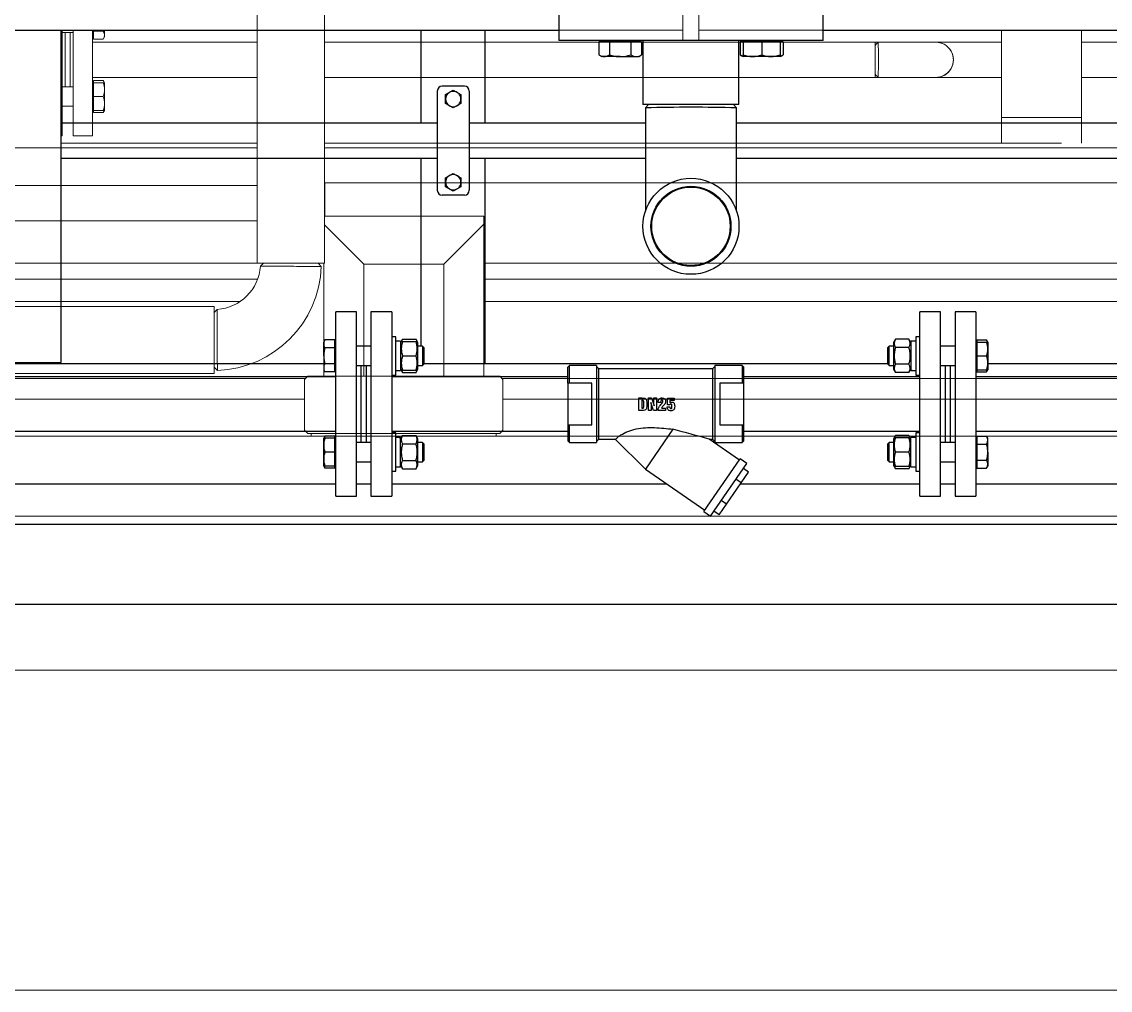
# Model space of a CAD drawing. Extents: x -681219 to -550379, y -242630 to -158199.
# Drawn here: x -643263 to -642582, y -222817 to -222212 of the extents above; entities that cross this region are included whole.
import ezdxf

# ---------------------------------------------------------------- set-up
doc = ezdxf.new("R2010")
doc.units = 0
doc.header["$LTSCALE"] = 1000
doc.layers.get('0').update_dxf_attribs({"linetype": 'CONTINUOUS'})
for name, color, linetype in [('11020100978', 7, 'CONTINUOUS'), ('AAC0603001', 7, 'CONTINUOUS'), ('AAC1606501', 7, 'CONTINUOUS'), ('FAA01201', 7, 'CONTINUOUS'), ('GAB01201', 7, 'CONTINUOUS'), ('GAE01201', 7, 'CONTINUOUS'), ('JX00006683', 7, 'CONTINUOUS'), ('MYGL00710003', 7, 'CONTINUOUS'), ('MYGL00710020', 7, 'CONTINUOUS'), ('MYGL00710021', 7, 'CONTINUOUS'), ('MYGL00710027', 7, 'CONTINUOUS'), ('MYGL00710038', 7, 'CONTINUOUS'), ('MYGL00710039', 7, 'CONTINUOUS'), ('MYGL00710040', 7, 'CONTINUOUS'), ('MYGL011000471', 7, 'CONTINUOUS'), ('MYGL011000481', 7, 'CONTINUOUS'), ('MYGL011004212', 7, 'CONTINUOUS'), ('MYGL01110016', 7, 'CONTINUOUS'), ('MYPH00310273', 7, 'CONTINUOUS'), ('S01021400008', 7, 'CONTINUOUS'), ('S02010301', 7, 'CONTINUOUS'), ('S02010601', 7, 'CONTINUOUS')]:
    doc.layers.add(name, color=color, linetype=linetype)
doc.layers.add('famsun', color=7, linetype='CONTINUOUS', lineweight=0)

# ---------------------------------------------------------------- blocks, each defined once
blk = doc.blocks.new('MYGL007B0001XY_A-MYGL165_1_V_1', base_point=(16242.13, -1235.9))
at = {"color": 0, "linetype": 'ByBlock', "lineweight": -2}
for p, q in [((15806.13, -1378.39), (15806.13, -1175.9)), ((15816.13, -1378.39), (15816.13, -1175.9)), ((16040.13, -1283.9), (16040.13, -1517.9)), ((16082.13, -1517.9), (16082.13, -1283.9)), ((15271.13, -1372.4), (15806.13, -1372.4)), ((15567.13, -1442.9), (15567.13, -1372.4)), ((15617.13, -1372.4), (15617.13, -1442.9)), ((15816.13, -1372.4), (16040.13, -1372.4)), ((16082.13, -1372.4), (17213.13, -1372.4)), ((16177.63, -1372.4), (16177.63, -1376.59)), ((16184.53, -1372.92), (16178.4, -1372.92)), ((16184.53, -1377.93), (16184.53, -1372.4)), ((16185.13, -1372.4), (16185.13, -1438.4)), ((16197.13, -1372.4), (16197.13, -1438.4)), ((16204.13, -1438.4), (16204.13, -1372.4)), ((16204.63, -1372.4), (16204.63, -1445.83)), ((15567.13, -1379.9), (15506.13, -1379.9)), ((15658.18, -1379.9), (15617.13, -1379.9)), ((15694.11, -1379.9), (15658.18, -1379.9)), ((15696.13, -1379.9), (15694.11, -1379.9)), ((15696.13, -1401.9), (15696.13, -1379.9)), ((16040.13, -1379.9), (15696.13, -1379.9)), ((16185.13, -1379.9), (16082.13, -1379.9)), ((16177.63, -1376.59), (16178.4, -1377.93)), ((16184.53, -1377.93), (16178.4, -1377.93)), ((16184.53, -1376.22), (16185.13, -1376.22)), ((16197.13, -1373.92), (16204.13, -1373.92)), ((16199.13, -1373.92), (16199.13, -1407.88)), ((16202.13, -1407.88), (16202.13, -1373.92)), ((15696.13, -1381.9), (15696.13, -1399.9)), ((15506.13, -1401.9), (15567.13, -1401.9)), ((15617.13, -1401.9), (15658.18, -1401.9)), ((15658.18, -1401.9), (15694.13, -1401.9)), ((15694.13, -1401.9), (15696.13, -1401.9)), ((15696.13, -1401.9), (16040.13, -1401.9)), ((16082.13, -1401.9), (16185.13, -1401.9)), ((16178.4, -1403.86), (16177.63, -1405.2)), ((16177.63, -1422.55), (16177.63, -1405.2)), ((16177.63, -1405.2), (16184.53, -1405.2)), ((16184.53, -1403.86), (16178.4, -1403.86)), ((16184.53, -1423.89), (16184.53, -1403.86)), ((16185.13, -1405.58), (16184.53, -1405.58)), ((16184.53, -1413.88), (16178.4, -1413.88)), ((16204.13, -1407.88), (16197.13, -1407.88)), ((16197.13, -1419.88), (16204.13, -1419.88)), ((15567.13, -1426.9), (15617.13, -1426.9)), ((16184.53, -1422.55), (16177.63, -1422.55)), ((16177.63, -1422.55), (16178.4, -1423.89)), ((16184.53, -1423.89), (16178.4, -1423.89)), ((16184.53, -1422.18), (16185.13, -1422.18)), ((16185.13, -1438.4), (16197.13, -1438.4)), ((16204.13, -1438.4), (16204.63, -1438.4)), ((16040.13, -1445.83), (14862.13, -1445.83)), ((16040.13, -1442.9), (15579.63, -1442.9)), ((16204.63, -1442.9), (16082.13, -1442.9)), ((17372.13, -1445.83), (16082.13, -1445.83)), ((14862.13, -1467.83), (16040.13, -1467.83)), ((16039.83, -1467.83), (16039.83, -1488.55)), ((16978.13, -1469.4), (16082.13, -1469.4)), ((15940.63, -1488.55), (16040.13, -1488.55)), ((15940.63, -1488.55), (15940.63, -1588.55)), ((15965.63, -1518.55), (15940.63, -1493.55)), ((16040.13, -1494.05), (16015.63, -1518.55)), ((16082.13, -1491.4), (16978.13, -1491.4)), ((15940.63, -1517.9), (15343.13, -1517.9)), ((16015.63, -1518.55), (15965.63, -1518.55)), ((15965.63, -1518.55), (15965.63, -1588.55)), ((16015.63, -1518.55), (16015.63, -1588.55)), ((16082.13, -1517.9), (16040.13, -1517.9)), ((16040.63, -1517.9), (16040.63, -1588.55)), ((16044.16, -1517.9), (16042.16, -1519.96)), ((16078.19, -1517.9), (16044.16, -1517.9)), ((16080.19, -1519.77), (16078.19, -1517.9)), ((16416.46, -1517.9), (16082.13, -1517.9)), ((15940.63, -1527.9), (15343.13, -1527.9)), ((16234.63, -1527.9), (16081.91, -1527.9)), ((15940.63, -1541.9), (15343.13, -1541.9)), ((16234.63, -1541.9), (16092.85, -1541.9)), ((16109.13, -1548.83), (16107.26, -1546.84)), ((16109.13, -1586.9), (16109.13, -1544.9)), ((16416.46, -1544.9), (16109.13, -1544.9)), ((16109.13, -1582.87), (16109.13, -1548.83)), ((16107.07, -1584.87), (16109.13, -1582.87)), ((15343.13, -1589.9), (15929.29, -1589.9)), ((15930.63, -1588.55), (15928.63, -1590.55)), ((15928.63, -1590.55), (15928.63, -1622.24)), ((15930.63, -1588.55), (16050.63, -1588.55)), ((16052.63, -1590.55), (16050.63, -1588.55)), ((16051.97, -1589.9), (16234.63, -1589.9)), ((16052.63, -1622.24), (16052.63, -1590.55)), ((16109.13, -1586.9), (16416.46, -1586.9)), ((15928.63, -1602.9), (15343.13, -1602.9)), ((16234.63, -1602.9), (16052.63, -1602.9)), ((15928.63, -1622.24), (15930.63, -1624.24)), ((15930.63, -1624.24), (16050.63, -1624.24)), ((15932.75, -1624.24), (15932.75, -1625.9)), ((16048.51, -1625.9), (16048.51, -1624.24)), ((16050.63, -1624.24), (16052.63, -1622.24)), ((14502.13, -1625.9), (17982.13, -1625.9)), ((14502.13, -1675.9), (17982.13, -1675.9))]:
    blk.add_line(p, q, dxfattribs=at)
for centre, radius, start, end in [((16182.12, -1375.43), 4.48, 146.04286, 213.96005), ((15658.13, -1390.9), 11, 88.1903, 270), ((15658.18, -1390.9), 11, 90.34408, 271.22844), ((16190.26, -1409.54), 12.63, 159.91615, 200.08553), ((16182.12, -1406.37), 4.48, 146.0398, 164.72262), ((16190.26, -1418.21), 12.63, 159.91441, 200.08391), ((16182.12, -1421.39), 4.48, 193.86573, 213.96005), ((16109.13, -1517.9), 67, 181.75936, 268.23888), ((16109.13, -1517.9), 29, 183.71427, 266.28408)]:
    blk.add_arc(centre, radius, start, end, dxfattribs=at)
for points in [[(16178.26, -1372.4), (16178.31, -1372.57), (16178.35, -1372.75), (16178.4, -1372.92)], [(15696.13, -1381.9), (15695.46, -1381.23), (15694.8, -1380.56), (15694.13, -1379.9)], [(15694.13, -1401.9), (15694.8, -1401.23), (15695.46, -1400.56), (15696.13, -1399.9)]]:
    blk.add_open_spline(points, degree=3, dxfattribs=at)
for points, knots in [([(15694.13, -1401.89), (15694.13, -1401.9), (15694.12, -1401.91), (15694.1, -1401.41), (15694.07, -1399.42), (15694.06, -1397.1), (15694.05, -1395.19), (15694.05, -1393.11), (15694.04, -1390.27), (15694.05, -1386.7), (15694.06, -1383.03), (15694.09, -1380.51), (15694.11, -1379.91), (15694.13, -1379.9)], [0.4977009, 0.4977009, 0.4977009, 0.4977009, 0.4998544, 0.5563683, 0.6247511, 0.6559014, 0.687489, 0.7189922, 0.750173, 0.8113185, 0.8733348, 0.9362286, 1, 1, 1, 1]), ([(16061.13, -1519.9), (16058.76, -1519.9), (16053.93, -1519.93), (16047.62, -1519.95), (16043.22, -1519.96), (16042.16, -1519.96), (16042.16, -1519.96)], [0, 0, 0, 0, 0.0597032, 0.12125, 0.1846385, 0.2492976, 0.2492976, 0.2492976, 0.2492976]), ([(16080.19, -1519.77), (16080.19, -1519.77), (16080.18, -1519.77), (16079.3, -1519.77), (16075.28, -1519.81), (16069.69, -1519.86), (16064.89, -1519.89), (16062.19, -1519.89), (16061.13, -1519.9)], [0.7497163, 0.7497163, 0.7497163, 0.7497163, 0.7499701, 0.8053842, 0.8748381, 0.9316258, 0.9733803, 1, 1, 1, 1]), ([(16107.13, -1565.9), (16107.14, -1564.09), (16107.15, -1559.14), (16107.21, -1552.21), (16107.26, -1547.73), (16107.26, -1546.84), (16107.26, -1546.84), (16107.26, -1546.84)], [0, 0, 0, 0, 0.0456622, 0.1248115, 0.1942662, 0.249783, 0.2498612, 0.2498612, 0.2498612, 0.2498612]), ([(16107.07, -1584.87), (16107.07, -1584.86), (16107.07, -1583.8), (16107.08, -1579.4), (16107.1, -1573.1), (16107.12, -1568.27), (16107.13, -1565.9)], [0.7505246, 0.7505246, 0.7505246, 0.7505246, 0.8153493, 0.8787364, 0.9402873, 1, 1, 1, 1])]:
    blk.add_open_spline(points, degree=3, knots=knots, dxfattribs=at)
blk = doc.blocks.new('SJGL165-F')
at = {"layer": '11020100978', "color": 7, "linetype": 'Continuous'}
for p, q in [((19686.66, -5000.79), (19685.88, -5002.13)), ((19685.88, -5010.8), (19685.88, -5002.13)), ((19692.78, -5000.79), (19686.66, -5000.79)), ((19692.78, -5005.79), (19692.78, -5000.79)), ((19693.38, -5002.5), (19692.78, -5002.5)), ((19715.38, -5004.8), (19706.38, -5004.8)), ((19747.54, -5004.8), (19744.78, -5004.8)), ((19747.54, -5004.8), (19747.54, -5016.8)), ((19748.38, -5005.64), (19747.54, -5004.8)), ((20039.22, -5004.8), (20038.38, -5005.64)), ((20039.22, -5016.8), (20039.22, -5004.8)), ((20041.98, -5004.8), (20039.22, -5004.8)), ((20080.38, -5004.8), (20071.38, -5004.8)), ((20093.98, -5002.5), (20093.38, -5002.5)), ((20093.98, -5000.79), (20100.11, -5000.79)), ((20093.98, -5000.79), (20093.98, -5002.13)), ((20093.98, -5002.13), (20100.11, -5002.13)), ((20093.98, -5002.13), (20093.98, -5010.8)), ((20100.88, -5002.13), (20100.11, -5000.79)), ((20100.11, -5002.13), (20100.88, -5002.13)), ((20100.88, -5002.13), (20100.88, -5019.47)), ((19685.88, -5010.8), (19685.88, -5019.47)), ((19692.78, -5005.79), (19686.66, -5005.79)), ((19692.78, -5015.81), (19692.78, -5005.79)), ((19748.38, -5005.64), (19748.38, -5015.96)), ((20038.38, -5015.96), (20038.38, -5005.64)), ((20093.98, -5010.8), (20100.11, -5010.8)), ((20093.98, -5010.8), (20093.98, -5019.47)), ((19692.78, -5015.81), (19686.66, -5015.81)), ((19692.78, -5020.82), (19692.78, -5015.81)), ((19692.78, -5019.1), (19693.38, -5019.1)), ((19706.38, -5016.8), (19715.38, -5016.8)), ((19744.78, -5016.8), (19747.54, -5016.8)), ((19747.54, -5016.8), (19748.38, -5015.96)), ((20038.38, -5015.96), (20039.22, -5016.8)), ((20039.22, -5016.8), (20041.98, -5016.8)), ((20071.38, -5016.8), (20080.38, -5016.8)), ((20093.38, -5019.1), (20093.98, -5019.1)), ((19685.88, -5019.47), (19686.66, -5020.82)), ((19692.78, -5020.82), (19686.66, -5020.82)), ((20093.98, -5019.47), (20093.98, -5020.82)), ((20093.98, -5019.47), (20100.11, -5019.47)), ((20093.98, -5020.82), (20100.11, -5020.82)), ((20100.11, -5020.82), (20100.88, -5019.47)), ((20100.88, -5019.47), (20100.11, -5019.47)), ((19686.66, -5060.89), (19685.88, -5062.23)), ((19685.88, -5079.58), (19685.88, -5062.23)), ((19685.88, -5062.23), (19686.66, -5062.23)), ((19692.78, -5060.89), (19686.66, -5060.89)), ((19692.78, -5062.23), (19686.66, -5062.23)), ((19692.78, -5062.23), (19692.78, -5060.89)), ((19692.78, -5070.9), (19692.78, -5062.23)), ((19693.38, -5062.6), (19692.78, -5062.6)), ((19715.38, -5064.9), (19706.38, -5064.9)), ((19747.54, -5064.9), (19744.78, -5064.9)), ((19747.54, -5064.9), (19747.54, -5076.9)), ((19748.38, -5065.74), (19747.54, -5064.9)), ((19748.38, -5065.74), (19748.38, -5076.06)), ((20039.22, -5064.9), (20038.38, -5065.74)), ((20038.38, -5076.06), (20038.38, -5065.74)), ((20039.22, -5076.9), (20039.22, -5064.9)), ((20041.98, -5064.9), (20039.22, -5064.9)), ((20080.38, -5064.9), (20071.38, -5064.9)), ((20093.98, -5062.6), (20093.38, -5062.6)), ((20093.98, -5060.89), (20100.11, -5060.89)), ((20093.98, -5060.89), (20093.98, -5065.9)), ((20093.98, -5065.9), (20100.11, -5065.9)), ((20093.98, -5065.9), (20093.98, -5075.91)), ((20100.88, -5062.23), (20100.11, -5060.89)), ((20100.88, -5070.9), (20100.88, -5062.23)), ((19692.78, -5070.9), (19686.66, -5070.9)), ((19692.78, -5079.58), (19692.78, -5070.9)), ((20100.88, -5070.9), (20100.88, -5079.58)), ((19686.66, -5079.58), (19685.88, -5079.58)), ((19685.88, -5079.58), (19686.66, -5080.92)), ((19692.78, -5079.58), (19686.66, -5079.58)), ((19692.78, -5079.2), (19693.38, -5079.2)), ((19692.78, -5080.92), (19692.78, -5079.58)), ((19706.38, -5076.9), (19715.38, -5076.9)), ((19744.78, -5076.9), (19747.54, -5076.9)), ((19747.54, -5076.9), (19748.38, -5076.06)), ((20038.38, -5076.06), (20039.22, -5076.9)), ((20039.22, -5076.9), (20041.98, -5076.9)), ((20071.38, -5076.9), (20080.38, -5076.9)), ((20093.38, -5079.2), (20093.98, -5079.2)), ((20093.98, -5075.91), (20100.11, -5075.91)), ((20093.98, -5075.91), (20093.98, -5080.92)), ((20100.11, -5080.92), (20100.88, -5079.58)), ((19692.78, -5080.92), (19686.66, -5080.92)), ((20093.98, -5080.92), (20100.11, -5080.92))]:
    blk.add_line(p, q, dxfattribs=at)
for centre, radius, start, end in [((19690.37, -5003.29), 4.48, 146.0398, 213.95729), ((20096.39, -5003.29), 4.48, 13.86573, 33.96005), ((20088.25, -5006.46), 12.63, 339.91441, 20.08391), ((20088.25, -5015.14), 12.63, 339.91615, 20.08553), ((19690.37, -5018.31), 4.48, 146.04286, 213.96005), ((20096.39, -5018.31), 4.48, 326.0398, 344.72262), ((19698.52, -5066.57), 12.63, 159.91615, 200.08553), ((19690.37, -5063.39), 4.48, 146.0398, 164.72262), ((20096.39, -5063.39), 4.48, 326.04286, 33.96005), ((19698.52, -5075.24), 12.63, 159.91441, 200.08391), ((19690.37, -5078.42), 4.48, 195.21847, 213.96005), ((20096.39, -5078.42), 4.48, 326.0398, 33.95729)]:
    blk.add_arc(centre, radius, start, end, dxfattribs=at)
for points in [[(19686.66, -5005.79), (19686.42, -5006.6), (19686.23, -5007.42), (19685.96, -5009.1), (19685.88, -5009.95), (19685.88, -5010.8)], [(19685.88, -5010.8), (19685.88, -5011.65), (19685.96, -5012.49), (19686.22, -5014.16), (19686.42, -5014.99), (19686.66, -5015.81)], [(20100.88, -5070.9), (20100.88, -5070.06), (20100.81, -5069.2), (20100.54, -5067.53), (20100.34, -5066.71), (20100.11, -5065.9)], [(20100.11, -5075.91), (20100.34, -5075.1), (20100.54, -5074.26), (20100.81, -5072.59), (20100.88, -5071.75), (20100.88, -5070.9)]]:
    blk.add_open_spline(points, degree=3, knots=[0, 0, 0, 0, 0.5, 0.5, 1, 1, 1, 1], dxfattribs=at)
at = {"layer": 'AAC0603001', "color": 7, "linetype": 'Continuous'}
for p, q in [((19762.1, -4847.59), (19766.88, -4844.83)), ((19762.1, -4850.35), (19762.1, -4847.59)), ((19766.88, -4844.83), (19771.67, -4847.59)), ((19771.67, -4847.59), (19771.67, -4850.35)), ((19762.1, -4853.11), (19762.1, -4850.35)), ((19766.88, -4855.88), (19762.1, -4853.11)), ((19771.67, -4853.11), (19766.88, -4855.88)), ((19771.67, -4850.35), (19771.67, -4853.11)), ((19762.1, -4899.59), (19766.88, -4896.83)), ((19762.1, -4902.35), (19762.1, -4899.59)), ((19762.1, -4905.11), (19762.1, -4902.35)), ((19766.88, -4896.83), (19771.67, -4899.59)), ((19771.67, -4899.59), (19771.67, -4902.35)), ((19771.67, -4902.35), (19771.67, -4905.11)), ((19766.88, -4907.88), (19762.1, -4905.11)), ((19771.67, -4905.11), (19766.88, -4907.88))]:
    blk.add_line(p, q, dxfattribs=at)
for centre, start, end in [((19766.88, -4850.35), 0, 180), ((19766.88, -4850.35), 180, 0), ((19766.88, -4902.35), 0, 180), ((19766.88, -4902.35), 180, 0)]:
    blk.add_arc(centre, 4.78, start, end, dxfattribs=at)
at = {"layer": 'AAC1606501', "color": 7, "linetype": 'Continuous'}
for p, q in [((19864.5, -4814.65), (19857.81, -4814.65)), ((19857.81, -4814.65), (19857.81, -4822.82)), ((19859.94, -4813.85), (19859.94, -4814.65)), ((19864.5, -4814.65), (19864.5, -4822.82)), ((19877.88, -4814.65), (19864.5, -4814.65)), ((19884.56, -4814.65), (19877.88, -4814.65)), ((19877.88, -4814.65), (19877.88, -4822.82)), ((19882.44, -4814.65), (19882.44, -4813.85)), ((19884.56, -4814.65), (19884.56, -4822.82)), ((19947.99, -4814.65), (19946.2, -4814.65)), ((19946.2, -4814.65), (19946.2, -4822.82)), ((19959.58, -4814.65), (19947.99, -4814.65)), ((19947.99, -4814.65), (19947.99, -4822.82)), ((19948.33, -4813.85), (19948.33, -4814.65)), ((19971.16, -4814.65), (19959.58, -4814.65)), ((19959.58, -4814.65), (19959.58, -4822.82)), ((19970.83, -4814.65), (19970.83, -4813.85)), ((19972.95, -4814.65), (19971.16, -4814.65)), ((19971.16, -4814.65), (19971.16, -4822.82)), ((19972.95, -4814.65), (19972.95, -4822.82)), ((19857.81, -4822.82), (19859.61, -4823.85)), ((19871.19, -4823.85), (19859.61, -4823.85)), ((19871.19, -4823.85), (19882.77, -4823.85)), ((19882.77, -4823.85), (19884.56, -4822.82)), ((19946.2, -4822.82), (19947.99, -4823.85)), ((19947.99, -4823.85), (19947.99, -4822.82)), ((19971.16, -4823.85), (19947.99, -4823.85)), ((19971.16, -4823.85), (19972.95, -4822.82)), ((19971.16, -4822.82), (19971.16, -4823.85))]:
    blk.add_line(p, q, dxfattribs=at)
for centre, radius, start, end in [((19861.16, -4817.85), 5.99, 236.0398, 303.95729), ((19881.22, -4817.85), 5.99, 236.04286, 303.96005), ((19949.55, -4817.85), 5.99, 236.0398, 254.72261), ((19953.78, -4806.98), 16.86, 249.91615, 290.08553), ((19965.37, -4806.98), 16.86, 249.91441, 290.08391), ((19969.61, -4817.85), 5.99, 285.21847, 303.96005)]:
    blk.add_arc(centre, radius, start, end, dxfattribs=at)
for points, knots in [([(19864.5, -4822.82), (19865.59, -4823.13), (19866.7, -4823.4), (19868.94, -4823.76), (19870.06, -4823.85), (19871.19, -4823.85)], [0, 0, 0, 0, 0.5, 0.5, 1, 1, 1, 1]), ([(19871.19, -4823.85), (19871.75, -4823.85), (19872.32, -4823.83), (19873.46, -4823.73), (19874.02, -4823.66), (19875.7, -4823.39), (19876.79, -4823.13), (19877.88, -4822.82)], [0, 0, 0, 0, 0.25, 0.25, 0.5, 0.5, 1, 1, 1, 1])]:
    blk.add_open_spline(points, degree=3, knots=knots, dxfattribs=at)
at = {"layer": 'FAA01201', "color": 7, "linetype": 'Continuous'}
for p, q in [((19734.39, -5001.8), (19733.98, -5002.5)), ((19735.19, -5000.41), (19734.39, -5001.8)), ((19735.19, -5001.8), (19734.39, -5001.8)), ((19735.19, -5000.41), (19743.57, -5000.41)), ((19735.19, -5001.8), (19743.57, -5001.8)), ((19744.38, -5001.8), (19743.57, -5000.41)), ((19743.57, -5001.8), (19744.38, -5001.8)), ((19744.78, -5002.5), (19744.38, -5001.8)), ((19744.78, -5019.1), (19744.78, -5002.5)), ((20043.19, -5000.41), (20041.98, -5002.5)), ((20041.98, -5002.5), (20041.98, -5019.1)), ((20051.57, -5000.41), (20043.19, -5000.41)), ((20051.57, -5005.6), (20043.19, -5005.6)), ((20052.78, -5002.5), (20051.57, -5000.41)), ((19735.19, -5010.8), (19743.57, -5010.8)), ((19733.98, -5019.1), (19734.39, -5019.8)), ((19744.38, -5019.8), (19744.78, -5019.1)), ((20041.98, -5019.1), (20043.19, -5021.19)), ((20051.57, -5016), (20043.19, -5016)), ((20051.57, -5021.19), (20052.78, -5019.1)), ((19735.19, -5019.8), (19734.39, -5019.8)), ((19734.39, -5019.8), (19735.19, -5021.19)), ((19735.19, -5019.8), (19743.57, -5019.8)), ((19735.19, -5021.19), (19743.57, -5021.19)), ((19743.57, -5019.8), (19744.38, -5019.8)), ((19743.57, -5021.19), (19744.38, -5019.8)), ((20051.57, -5021.19), (20043.19, -5021.19)), ((19735.19, -5060.51), (19733.98, -5062.6)), ((19735.19, -5060.51), (19743.57, -5060.51)), ((19735.19, -5065.71), (19743.57, -5065.71)), ((19744.78, -5062.6), (19743.57, -5060.51)), ((19744.78, -5079.2), (19744.78, -5062.6)), ((20042.39, -5061.9), (20041.98, -5062.6)), ((20041.98, -5062.6), (20041.98, -5079.2)), ((20043.19, -5060.51), (20042.39, -5061.9)), ((20043.19, -5061.9), (20042.39, -5061.9)), ((20051.57, -5060.51), (20043.19, -5060.51)), ((20051.57, -5061.9), (20043.19, -5061.9)), ((20052.38, -5061.9), (20051.57, -5060.51)), ((20051.57, -5061.9), (20052.38, -5061.9)), ((20052.78, -5062.6), (20052.38, -5061.9)), ((20051.57, -5070.9), (20043.19, -5070.9)), ((19733.98, -5079.2), (19735.19, -5081.3)), ((19735.19, -5076.1), (19743.57, -5076.1)), ((19743.57, -5081.3), (19744.78, -5079.2)), ((20041.98, -5079.2), (20042.39, -5079.9)), ((20043.19, -5079.9), (20042.39, -5079.9)), ((20042.39, -5079.9), (20043.19, -5081.3)), ((20051.57, -5079.9), (20043.19, -5079.9)), ((20052.38, -5079.9), (20051.57, -5079.9)), ((20051.57, -5081.3), (20052.38, -5079.9)), ((20052.38, -5079.9), (20052.78, -5079.2)), ((19735.19, -5081.3), (19743.57, -5081.3)), ((20051.57, -5081.3), (20043.19, -5081.3))]:
    blk.add_line(p, q, dxfattribs=at)
for centre, radius, start, end in [((19747.5, -5006.3), 13.1, 159.91615, 200.08553), ((19739.05, -5003.01), 4.65, 146.0398, 167.32467), ((19739.72, -5003.01), 4.65, 15.21847, 33.96005), ((19731.27, -5006.3), 13.1, 339.91441, 20.08391), ((20047.05, -5003.01), 4.65, 146.0398, 213.95729), ((20047.72, -5003.01), 4.65, 326.04286, 33.96005), ((19747.5, -5015.3), 13.1, 159.91441, 200.08391), ((19731.27, -5015.3), 13.1, 339.91615, 20.08553), ((20047.05, -5018.59), 4.65, 146.04286, 213.96005), ((20047.72, -5018.59), 4.65, 326.0398, 33.95729), ((19739.05, -5018.59), 4.65, 195.21847, 213.96005), ((19739.72, -5018.59), 4.65, 326.0398, 347.32467), ((19739.05, -5063.11), 4.65, 146.0398, 213.95729), ((19739.72, -5063.11), 4.65, 326.04286, 33.96005), ((20055.5, -5066.4), 13.1, 159.91615, 200.08553), ((20047.05, -5063.11), 4.65, 146.0398, 167.32467), ((20047.72, -5063.11), 4.65, 15.21847, 33.96005), ((20039.27, -5066.4), 13.1, 339.91441, 20.08391), ((20055.5, -5075.4), 13.1, 159.91441, 200.08391), ((20039.27, -5075.4), 13.1, 339.91615, 20.08553), ((19739.05, -5078.7), 4.65, 146.04286, 213.96005), ((19739.72, -5078.7), 4.65, 326.0398, 33.95729), ((20047.05, -5078.7), 4.65, 195.21847, 213.96005), ((20047.72, -5078.7), 4.65, 326.0398, 347.32467)]:
    blk.add_arc(centre, radius, start, end, dxfattribs=at)
for points, knots in [([(20043.19, -5005.6), (20042.95, -5006.44), (20042.75, -5007.29), (20042.53, -5008.6), (20042.48, -5009.04), (20042.41, -5009.92), (20042.39, -5010.36), (20042.39, -5011.68), (20042.46, -5012.55), (20042.74, -5014.29), (20042.95, -5015.15), (20043.19, -5016)], [0, 0, 0, 0, 0.25, 0.25, 0.375, 0.375, 0.5, 0.5, 0.75, 0.75, 1, 1, 1, 1]), ([(20051.57, -5016), (20051.82, -5015.15), (20052.02, -5014.29), (20052.3, -5012.55), (20052.38, -5011.68), (20052.38, -5010.36), (20052.36, -5009.92), (20052.29, -5009.04), (20052.23, -5008.6), (20052.02, -5007.29), (20051.82, -5006.44), (20051.57, -5005.6)], [0, 0, 0, 0, 0.25, 0.25, 0.5, 0.5, 0.625, 0.625, 0.75, 0.75, 1, 1, 1, 1]), ([(19735.19, -5065.71), (19734.95, -5066.55), (19734.75, -5067.4), (19734.53, -5068.7), (19734.48, -5069.14), (19734.41, -5070.02), (19734.39, -5070.46), (19734.39, -5071.78), (19734.46, -5072.65), (19734.74, -5074.39), (19734.95, -5075.26), (19735.19, -5076.1)], [0, 0, 0, 0, 0.25, 0.25, 0.375, 0.375, 0.5, 0.5, 0.75, 0.75, 1, 1, 1, 1]), ([(19743.57, -5076.1), (19743.82, -5075.26), (19744.02, -5074.39), (19744.3, -5072.65), (19744.38, -5071.78), (19744.38, -5070.46), (19744.36, -5070.02), (19744.29, -5069.14), (19744.23, -5068.7), (19744.02, -5067.4), (19743.82, -5066.55), (19743.57, -5065.71)], [0, 0, 0, 0, 0.25, 0.25, 0.5, 0.5, 0.625, 0.625, 0.75, 0.75, 1, 1, 1, 1])]:
    blk.add_open_spline(points, degree=3, knots=knots, dxfattribs=at)
at = {"layer": 'GAB01201', "color": 7, "linetype": 'Continuous'}
for p, q in [((19730.88, -4998.8), (19728.38, -4998.8)), ((19730.88, -5022.8), (19730.88, -4998.8)), ((20055.88, -4998.8), (20055.88, -5022.8)), ((20058.38, -4998.8), (20055.88, -4998.8)), ((19728.38, -5022.8), (19730.88, -5022.8)), ((20055.88, -5022.8), (20058.38, -5022.8)), ((19730.88, -5058.9), (19728.38, -5058.9)), ((19730.88, -5082.9), (19730.88, -5058.9)), ((20055.88, -5058.9), (20055.88, -5082.9)), ((20058.38, -5058.9), (20055.88, -5058.9)), ((19728.38, -5082.9), (19730.88, -5082.9)), ((20055.88, -5082.9), (20058.38, -5082.9))]:
    blk.add_line(p, q, dxfattribs=at)
at = {"layer": 'GAE01201', "color": 7, "linetype": 'Continuous'}
for p, q in [((19733.98, -5001.6), (19730.88, -5001.6)), ((19733.98, -5001.6), (19733.98, -5020)), ((20052.78, -5001.6), (20052.78, -5019.61)), ((20055.88, -5001.6), (20052.78, -5001.6)), ((19730.88, -5020), (19733.98, -5020)), ((20052.78, -5019.99), (20052.78, -5019.61)), ((20052.78, -5019.99), (20052.78, -5020)), ((20052.78, -5020), (20053.24, -5020)), ((20053.24, -5020), (20055.43, -5020)), ((20055.43, -5020), (20055.88, -5020)), ((19731.34, -5061.7), (19730.88, -5061.7)), ((19733.53, -5061.7), (19731.34, -5061.7)), ((19733.98, -5061.7), (19733.53, -5061.7)), ((19733.98, -5061.72), (19733.98, -5061.7)), ((19733.98, -5061.72), (19733.98, -5062.09)), ((19733.98, -5080.1), (19733.98, -5062.09)), ((20052.78, -5080.1), (20052.78, -5061.7)), ((20055.88, -5061.7), (20052.78, -5061.7)), ((19730.88, -5080.1), (19733.98, -5080.1)), ((20052.78, -5080.1), (20055.88, -5080.1))]:
    blk.add_line(p, q, dxfattribs=at)
for centre, start, end in [((20055.43, -5010.8), 253.28505, 270), ((20053.24, -5010.8), 267.17153, 276.84202), ((19731.34, -5070.9), 73.28505, 90), ((19733.53, -5070.9), 87.17153, 96.84202)]:
    blk.add_arc(centre, 9.2, start, end, dxfattribs=at)
at = {"layer": 'JX00006683', "color": 7, "linetype": 'Continuous'}
for p, q in [((19888.88, -4853.85), (19886.88, -4855.85)), ((19886.88, -4855.85), (19886.88, -4920.48)), ((19941.88, -4853.85), (19888.88, -4853.85)), ((19943.88, -4855.85), (19941.88, -4853.85)), ((19943.88, -4920.48), (19943.88, -4855.86))]:
    blk.add_line(p, q, dxfattribs=at)
blk.add_circle((19915.38, -4929.85), 24.5, dxfattribs=at)
blk.add_arc((19915.38, -6066.64), 1211.12, 88.65172, 91.3484, dxfattribs=at)
at = {"layer": 'MYGL00710003', "color": 7, "linetype": 'Continuous'}
for p, q in [((17744.38, -5115.85), (21224.38, -5115.85)), ((17744.38, -5165.85), (21224.38, -5165.85))]:
    blk.add_line(p, q, dxfattribs=at)
at = {"layer": 'MYGL00710020', "color": 7, "linetype": 'Continuous'}
for p, q in [((19521.88, -5014.85), (19521.88, -4807.35)), ((19446.88, -5014.85), (19521.88, -5014.85))]:
    blk.add_line(p, q, dxfattribs=at)
at = {"layer": 'MYGL00710021', "color": 7, "linetype": 'Continuous'}
for p, q in [((19685.88, -5015.85), (19385.63, -5015.85)), ((20038.38, -5015.85), (19748.38, -5015.85)), ((20667.88, -5015.85), (20100.88, -5015.85)), ((19693.38, -5090.85), (19108.88, -5090.85)), ((19715.38, -5090.85), (19706.38, -5090.85)), ((19900.41, -5090.85), (19728.38, -5090.85)), ((20058.38, -5090.85), (19946.23, -5090.85)), ((20080.38, -5090.85), (20071.38, -5090.85)), ((20675.38, -5090.85), (20093.38, -5090.85))]:
    blk.add_line(p, q, dxfattribs=at)
at = {"layer": 'MYGL00710027', "color": 7, "linetype": 'Continuous'}
for p, q in [((19773.88, -4842.35), (19759.88, -4842.35)), ((19756.88, -4845.35), (19756.88, -4860.86)), ((19776.88, -4845.35), (19776.88, -4860.86)), ((19756.88, -4860.86), (19756.88, -4862.9)), ((19776.88, -4860.86), (19776.88, -4862.9)), ((19756.88, -4862.9), (19756.88, -4889.81)), ((19776.88, -4862.9), (19776.88, -4889.81)), ((19756.88, -4889.81), (19756.88, -4891.84)), ((19776.88, -4889.81), (19776.88, -4891.84)), ((19756.88, -4891.84), (19756.88, -4907.35)), ((19776.88, -4891.84), (19776.88, -4907.35)), ((19773.88, -4910.35), (19759.88, -4910.35))]:
    blk.add_line(p, q, dxfattribs=at)
for centre, start, end in [((19759.88, -4845.35), 90, 180), ((19773.88, -4845.35), 0, 90), ((19759.88, -4907.35), 180, 270), ((19773.88, -4907.35), 270, 0)]:
    blk.add_arc(centre, 3, start, end, dxfattribs=at)
at = {"layer": 'MYGL00710038', "color": 7, "linetype": 'Continuous'}
for p, q in [((19693.38, -5023.85), (19403.38, -5023.85)), ((19403.38, -5057.85), (19693.38, -5057.85))]:
    blk.add_line(p, q, dxfattribs=at)
at = {"layer": 'MYGL00710039', "color": 7, "linetype": 'Continuous'}
for p, q in [((19838.38, -5023.85), (19728.38, -5023.85)), ((20058.38, -5023.85), (19948.38, -5023.85)), ((19728.38, -5057.85), (19838.38, -5057.85)), ((19948.38, -5057.85), (20058.38, -5057.85))]:
    blk.add_line(p, q, dxfattribs=at)
at = {"layer": 'MYGL00710040', "color": 7, "linetype": 'Continuous'}
for p, q in [((21083.38, -5023.85), (20093.38, -5023.85)), ((20093.38, -5057.85), (21083.38, -5057.85))]:
    blk.add_line(p, q, dxfattribs=at)
at = {"layer": 'MYGL011000471', "color": 7, "linetype": 'Continuous'}
for radius in [30, 25]:
    blk.add_circle((19915.38, -4929.85), radius, dxfattribs=at)
at = {"layer": 'MYGL011000481', "color": 7, "linetype": 'Continuous'}
for p, q in [((19885.38, -4813.85), (19885.38, -4853.85)), ((19945.38, -4853.85), (19945.38, -4813.85)), ((19945.38, -4853.85), (19885.38, -4853.85))]:
    blk.add_line(p, q, dxfattribs=at)
at = {"layer": 'MYGL011004212', "color": 7, "linetype": 'Continuous'}
for p, q in [((19756.88, -4865.35), (19521.88, -4865.35)), ((19886.88, -4865.35), (19776.88, -4865.35)), ((20220.38, -4865.35), (19943.88, -4865.35)), ((19521.88, -4887.35), (19756.88, -4887.35)), ((19776.88, -4887.35), (19886.88, -4887.35)), ((19943.88, -4887.35), (20220.38, -4887.35))]:
    blk.add_line(p, q, dxfattribs=at)
at = {"layer": 'MYGL01110016', "color": 7, "linetype": 'Continuous'}
for p, q in [((19746.88, -4865.35), (19746.88, -4807.35)), ((19786.88, -4865.35), (19786.88, -4807.35)), ((19746.88, -5004.8), (19746.88, -4887.35)), ((19786.88, -5015.85), (19786.88, -4887.35))]:
    blk.add_line(p, q, dxfattribs=at)
at = {"layer": 'MYPH00310273', "color": 7, "linetype": 'Continuous'}
for p, q in [((19382.38, -4807.35), (19832.88, -4807.35)), ((19997.88, -4807.35), (20455.38, -4807.35))]:
    blk.add_line(p, q, dxfattribs=at)
at = {"layer": 'S01021400008', "color": 7, "linetype": 'Continuous'}
for p, q in [((19839.38, -5016.85), (19838.38, -5017.85)), ((19838.38, -5027.85), (19838.38, -5017.85)), ((19839.38, -5027.85), (19839.38, -5016.85)), ((19856.38, -5016.85), (19839.38, -5016.85)), ((19856.38, -5016.85), (19856.38, -5064.85)), ((19857.88, -5018.85), (19856.38, -5017.35)), ((19857.88, -5062.85), (19857.88, -5018.85)), ((19928.88, -5018.85), (19857.88, -5018.85)), ((19930.38, -5017.35), (19928.88, -5018.85)), ((19928.88, -5018.85), (19928.88, -5062.85)), ((19930.38, -5016.85), (19930.38, -5064.85)), ((19947.38, -5016.85), (19930.38, -5016.85)), ((19947.38, -5016.85), (19947.38, -5027.85)), ((19948.38, -5017.85), (19947.38, -5016.85)), ((19948.38, -5027.85), (19948.38, -5017.85)), ((19853.38, -5027.85), (19838.38, -5027.85)), ((19838.38, -5027.85), (19838.38, -5053.85)), ((19853.38, -5040.85), (19853.38, -5027.85)), ((19933.38, -5027.85), (19933.38, -5040.85)), ((19948.38, -5027.85), (19933.38, -5027.85)), ((19948.38, -5053.85), (19948.38, -5027.85)), ((19882.76, -5044.98), (19882.76, -5037.08)), ((19884.62, -5038.56), (19884.62, -5043.53)), ((19888.88, -5044.98), (19888.88, -5037.08)), ((19888.88, -5037.08), (19890.8, -5037.08)), ((19890.8, -5037.08), (19892.34, -5041.96)), ((19892.16, -5037.08), (19893.8, -5037.08)), ((19893.8, -5037.08), (19893.8, -5044.98)), ((19900.67, -5041.45), (19900.81, -5037.16)), ((19900.81, -5037.16), (19904.91, -5037.16)), ((19902.17, -5038.58), (19902.11, -5040.02)), ((19904.91, -5038.58), (19902.17, -5038.58)), ((19904.91, -5037.16), (19904.91, -5038.58)), ((19853.38, -5053.85), (19853.38, -5040.85)), ((19890.54, -5044.98), (19888.88, -5044.98)), ((19891.88, -5044.98), (19890.33, -5039.96)), ((19893.8, -5044.98), (19891.88, -5044.98)), ((19899.52, -5044.98), (19894.81, -5044.98)), ((19896.53, -5039.87), (19894.89, -5039.87)), ((19896.91, -5043.43), (19899.52, -5043.43)), ((19899.52, -5043.43), (19899.52, -5044.98)), ((19900.57, -5042.55), (19902.21, -5042.55)), ((19902.14, -5041.45), (19900.67, -5041.45)), ((19933.38, -5040.85), (19933.38, -5053.85)), ((19838.38, -5053.85), (19853.38, -5053.85)), ((19838.38, -5053.85), (19838.38, -5063.85)), ((19839.38, -5064.85), (19839.38, -5053.85)), ((19904.15, -5056.64), (19886.91, -5081.49)), ((19933.38, -5053.85), (19948.38, -5053.85)), ((19947.38, -5053.85), (19947.38, -5064.85)), ((19948.38, -5063.85), (19948.38, -5053.85)), ((19838.38, -5063.85), (19839.38, -5064.85)), ((19839.38, -5064.85), (19856.38, -5064.85)), ((19856.38, -5064.35), (19857.88, -5062.85)), ((19857.88, -5062.85), (19868.27, -5062.85)), ((19868.12, -5062.86), (19886.91, -5081.49)), ((19926.66, -5062.85), (19928.88, -5062.85)), ((19945.61, -5075.96), (19926.67, -5062.82)), ((19928.88, -5062.85), (19930.38, -5064.35)), ((19930.38, -5064.85), (19947.38, -5064.85)), ((19947.38, -5064.85), (19948.38, -5063.85)), ((19923.38, -5108), (19946.18, -5075.14)), ((19927.49, -5110.85), (19950.29, -5077.99)), ((19950.29, -5077.99), (19946.18, -5075.14)), ((19886.91, -5081.49), (19923.95, -5107.18)), ((19946.78, -5090.06), (19951.39, -5083.42)), ((19951.39, -5083.42), (19948.1, -5081.14)), ((19937.57, -5103.34), (19946.78, -5090.06)), ((19946.78, -5090.06), (19943.5, -5087.78)), ((19932.96, -5109.98), (19937.57, -5103.34)), ((19937.57, -5103.34), (19934.28, -5101.06)), ((19923.38, -5108), (19927.49, -5110.85)), ((19932.96, -5109.98), (19929.68, -5107.7))]:
    blk.add_line(p, q, dxfattribs=at)
blk.add_arc((19699.77, -5843.49), 812.96, 73.78971, 75.43951, dxfattribs=at)
for points, knots in [([(19882.76, -5037.08), (19883.44, -5037.08), (19884.12, -5037.08), (19884.8, -5037.08), (19885.54, -5037.08), (19886.09, -5037.15), (19886.45, -5037.28), (19886.81, -5037.41), (19887.09, -5037.63), (19887.3, -5037.94), (19887.47, -5038.18), (19887.58, -5038.49), (19887.65, -5038.88), (19887.71, -5039.26), (19887.75, -5039.98), (19887.75, -5042.09), (19887.72, -5042.8), (19887.65, -5043.19), (19887.58, -5043.57), (19887.47, -5043.88), (19887.3, -5044.13), (19887.09, -5044.44), (19886.81, -5044.66), (19886.45, -5044.79), (19886.09, -5044.91), (19885.54, -5044.98), (19884.8, -5044.98), (19884.12, -5044.98), (19883.44, -5044.98), (19882.76, -5044.98)], [0, 0, 0, 0, 0.12789, 0.12789, 0.12789, 0.23251, 0.23251, 0.23251, 0.301381, 0.301381, 0.301381, 0.36463, 0.36463, 0.36463, 0.499692, 0.499692, 0.635398, 0.635398, 0.635398, 0.698617, 0.698617, 0.698617, 0.767566, 0.767566, 0.767566, 0.87213, 0.87213, 0.87213, 1, 1, 1, 1]), ([(19884.62, -5043.53), (19884.65, -5043.54), (19884.69, -5043.55), (19884.76, -5043.55), (19884.81, -5043.55), (19884.88, -5043.54), (19885.08, -5043.53), (19885.25, -5043.52), (19885.38, -5043.46), (19885.51, -5043.4), (19885.62, -5043.32), (19885.7, -5043.2), (19885.76, -5043.1), (19885.81, -5042.92), (19885.84, -5042.65), (19885.86, -5042.38), (19885.88, -5041.84), (19885.88, -5041.04), (19885.88, -5040.92), (19885.88, -5040.8), (19885.88, -5040.68), (19885.88, -5040.03), (19885.87, -5039.59), (19885.82, -5039.13), (19885.77, -5038.97), (19885.71, -5038.88), (19885.63, -5038.78), (19885.53, -5038.69), (19885.39, -5038.63), (19885.26, -5038.58), (19885.08, -5038.55), (19884.86, -5038.55), (19884.8, -5038.54), (19884.75, -5038.55), (19884.68, -5038.55), (19884.64, -5038.56), (19884.62, -5038.56)], [0, 0, 0, 0, 0.018224, 0.018224, 0.039485, 0.039485, 0.039485, 0.114104, 0.114104, 0.114104, 0.176113, 0.176113, 0.176113, 0.261641, 0.261641, 0.261641, 0.49958, 0.49958, 0.49958, 0.552919, 0.552919, 0.552919, 0.688104, 0.688104, 0.823289, 0.823289, 0.823289, 0.883663, 0.883663, 0.883663, 0.963581, 0.963581, 0.963581, 0.98179, 0.98179, 1, 1, 1, 1]), ([(19892.34, -5041.96), (19892.28, -5041.14), (19892.23, -5040.43), (19892.21, -5039.83), (19892.18, -5039.24), (19892.16, -5038.74), (19892.16, -5038.33), (19892.16, -5037.91), (19892.16, -5037.5), (19892.16, -5037.08)], [0, 0, 0, 0, 0.436297, 0.436297, 0.436297, 0.744873, 0.744873, 0.744873, 1, 1, 1, 1]), ([(19894.81, -5044.98), (19894.81, -5044.93), (19894.81, -5044.89), (19894.81, -5044.85), (19894.81, -5044.55), (19894.85, -5044.26), (19894.91, -5043.96), (19894.98, -5043.67), (19895.08, -5043.38), (19895.22, -5043.08), (19895.52, -5042.47), (19895.95, -5041.85), (19896.56, -5041.23), (19896.65, -5041.14), (19896.72, -5041.08), (19896.76, -5041.03), (19896.77, -5041.01), (19896.79, -5041), (19896.8, -5040.98), (19897.45, -5040.26), (19897.8, -5039.67), (19897.8, -5038.9), (19897.75, -5038.71), (19897.56, -5038.45), (19897.43, -5038.39), (19897, -5038.39), (19896.81, -5038.5), (19896.7, -5038.71), (19896.58, -5038.92), (19896.53, -5039.26), (19896.53, -5039.73), (19896.53, -5039.77), (19896.53, -5039.82), (19896.53, -5039.87)], [0, 0, 0, 0, 0.01295, 0.01295, 0.01295, 0.105918, 0.105918, 0.105918, 0.202784, 0.202784, 0.202784, 0.440967, 0.440967, 0.440967, 0.469541, 0.469541, 0.469541, 0.47651, 0.47651, 0.47651, 0.633763, 0.633763, 0.70565, 0.70565, 0.777537, 0.777537, 0.87738, 0.87738, 0.87738, 0.985492, 0.985492, 0.985492, 1, 1, 1, 1]), ([(19894.89, -5039.87), (19894.89, -5039.8), (19894.89, -5039.73), (19894.89, -5039.66), (19894.89, -5038.81), (19895.09, -5038.16), (19895.51, -5037.71), (19895.93, -5037.25), (19896.52, -5037.03), (19898, -5037.03), (19898.55, -5037.22), (19898.95, -5037.61), (19899.35, -5038), (19899.54, -5038.54), (19899.54, -5039.64), (19899.46, -5040.03), (19899.12, -5040.76), (19898.85, -5041.13), (19898.48, -5041.51), (19898.41, -5041.59), (19898.29, -5041.71), (19898.13, -5041.86), (19897.47, -5042.48), (19897.07, -5043.02), (19896.91, -5043.43)], [0, 0, 0, 0, 0.016245, 0.016245, 0.016245, 0.178314, 0.178314, 0.178314, 0.331059, 0.331059, 0.470007, 0.470007, 0.470007, 0.624908, 0.624908, 0.715828, 0.715828, 0.806749, 0.806749, 0.806749, 0.845318, 0.845318, 0.845318, 1, 1, 1, 1]), ([(19902.11, -5040.02), (19902.32, -5039.89), (19902.53, -5039.78), (19902.75, -5039.71), (19902.97, -5039.64), (19903.2, -5039.6), (19904.04, -5039.6), (19904.49, -5039.83), (19905.07, -5040.72), (19905.21, -5041.39), (19905.21, -5043.25), (19905.02, -5043.96), (19904.63, -5044.44), (19904.23, -5044.92), (19903.65, -5045.16), (19902.13, -5045.16), (19901.56, -5044.95), (19901.16, -5044.52), (19900.77, -5044.1), (19900.57, -5043.49), (19900.57, -5042.7), (19900.57, -5042.65), (19900.57, -5042.6), (19900.57, -5042.55)], [0, 0, 0, 0, 0.054117, 0.054117, 0.054117, 0.110279, 0.110279, 0.254867, 0.254867, 0.399455, 0.399455, 0.552031, 0.552031, 0.552031, 0.699331, 0.699331, 0.840929, 0.840929, 0.840929, 0.988727, 0.988727, 0.988727, 1, 1, 1, 1]), ([(19890.33, -5039.96), (19890.39, -5040.61), (19890.45, -5041.25), (19890.52, -5042.48), (19890.54, -5043.07), (19890.54, -5043.65), (19890.54, -5044.09), (19890.54, -5044.53), (19890.54, -5044.98)], [0, 0, 0, 0, 0.367597, 0.367597, 0.735194, 0.735194, 0.735194, 1, 1, 1, 1]), ([(19902.21, -5042.55), (19902.22, -5043), (19902.28, -5043.31), (19902.37, -5043.48), (19902.47, -5043.66), (19902.63, -5043.75), (19902.85, -5043.75), (19903.09, -5043.74), (19903.26, -5043.66), (19903.36, -5043.47), (19903.47, -5043.28), (19903.51, -5042.96), (19903.51, -5041.86), (19903.46, -5041.43), (19903.25, -5041), (19903.06, -5040.89), (19902.63, -5040.89), (19902.49, -5040.94), (19902.39, -5041.03), (19902.28, -5041.12), (19902.2, -5041.26), (19902.14, -5041.45)], [0, 0, 0, 0, 0.15771, 0.15771, 0.15771, 0.253497, 0.253497, 0.253497, 0.354601, 0.354601, 0.354601, 0.474131, 0.474131, 0.645456, 0.645456, 0.816782, 0.816782, 0.918308, 0.918308, 0.918308, 1, 1, 1, 1]), ([(19868.11, -5062.85), (19868.11, -5062.85), (19868.11, -5062.85), (19868.12, -5062.85), (19868.41, -5062.58), (19869.28, -5061.87), (19869.65, -5061.57), (19870.53, -5060.92), (19871.03, -5060.57), (19872.78, -5059.45), (19874.22, -5058.67), (19877.5, -5057.33), (19879.3, -5056.79), (19883.04, -5056.03), (19884.94, -5055.8), (19888.8, -5055.56), (19890.75, -5055.55), (19896.55, -5055.73), (19900.36, -5056.13), (19904.15, -5056.64)], [0.4998947, 0.4998947, 0.4998947, 0.4998947, 0.5, 0.5, 0.5625, 0.5625, 0.59375, 0.59375, 0.625, 0.625, 0.6875, 0.6875, 0.75, 0.75, 0.8125, 0.8125, 0.875, 0.875, 1, 1, 1, 1])]:
    blk.add_open_spline(points, degree=3, knots=knots, dxfattribs=at)
at = {"layer": 'S02010301', "color": 7, "linetype": 'Continuous'}
for p, q in [((19693.38, -5098.35), (19693.38, -4983.35)), ((19706.38, -4983.35), (19693.38, -4983.35)), ((19706.38, -5098.35), (19706.38, -4983.35)), ((19715.38, -4983.35), (19715.38, -5098.35)), ((19728.38, -4983.35), (19715.38, -4983.35)), ((19728.38, -4983.35), (19728.38, -5098.35)), ((20058.38, -5098.35), (20058.38, -4983.35)), ((20071.38, -4983.35), (20058.38, -4983.35)), ((20071.38, -5098.35), (20071.38, -4983.35)), ((20080.38, -4983.35), (20080.38, -5098.35)), ((20093.38, -4983.35), (20080.38, -4983.35)), ((20093.38, -4983.35), (20093.38, -5098.35)), ((19709.38, -5064.9), (19709.38, -5016.8)), ((19712.38, -5016.8), (19712.38, -5064.9)), ((20074.38, -5064.9), (20074.38, -5016.8)), ((20077.38, -5016.8), (20077.38, -5064.9)), ((19693.38, -5098.35), (19706.38, -5098.35)), ((19715.38, -5098.35), (19728.38, -5098.35)), ((20058.38, -5098.35), (20071.38, -5098.35)), ((20080.38, -5098.35), (20093.38, -5098.35))]:
    blk.add_line(p, q, dxfattribs=at)
at = {"layer": 'S02010601', "color": 7, "linetype": 'Continuous'}
for p, q in [((19832.88, -4796.85), (19832.88, -4813.85)), ((19997.88, -4813.85), (19997.88, -4796.85)), ((19997.88, -4813.85), (19832.88, -4813.85))]:
    blk.add_line(p, q, dxfattribs=at)

msp = doc.modelspace()

# ---------------------------------------------------------------- linework, layer by layer
at = {"layer": 'famsun'}
for p, q in [((-649355.4609, -222616.6983), (-638555.4609, -222616.6983)), ((-649555.4609, -222816.6983), (-638555.4609, -222816.6983))]:
    msp.add_line(p, q, dxfattribs=at)

# ---------------------------------------------------------------- block references
msp.add_blockref('SJGL165-F', (-662759.7996, -217409.6891))
at = {"layer": 'famsun', "xscale": -1}
msp.add_blockref('MYGL007B0001XY_A-MYGL165_1_V_1', (-643275.4172, -222080.5414), dxfattribs=at)

doc.saveas('drawing.dxf')
